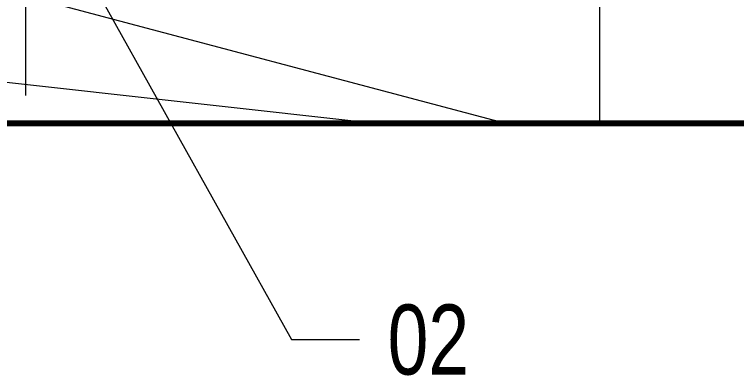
# Model space of a CAD drawing. Header units: metres. Extents: x -199 to 506, y -5 to 23.
# Drawn here: x 166.9 to 174.64, y -4.07 to -0.2 of the extents above; entities that cross this region are included whole.
import ezdxf

# ---------------------------------------------------------------- set-up
doc = ezdxf.new("R2010")
doc.units = ezdxf.units.M
doc.linetypes.add('01_Grid', pattern=[1.74, 1.2, -0.27, 0, -0.27])
for name, color, linetype, lineweight in [('03EJES-1', 1, '01_Grid', 5), ('06MUREXT', 92, 'Continuous', 9), ('29NOTAS-1', 10, 'Continuous', 5), ('29NOTAS-2', 7, 'Continuous', 5), ('46BANQ', 8, 'Continuous', 5), ('70LINEA_1_0', 6, 'Continuous', 80)]:
    doc.layers.add(name, color=color, linetype=linetype, lineweight=lineweight)
doc.styles.add('Arial_1', font='arial.ttf', dxfattribs={"width": 0.75, "height": 0.75})

msp = doc.modelspace()

# ---------------------------------------------------------------- linework, layer by layer
at = {"layer": '03EJES-1'}
msp.add_line((167.0206, -1.0668), (167.0206, 20.2437), dxfattribs=at)
at = {"layer": '06MUREXT'}
msp.add_line((173.1695, 4), (173.1695, -1.3731), dxfattribs=at)
at = {"layer": '29NOTAS-1'}
for p, q in [((167.3732, 0.789), (169.8697, -3.6816)), ((169.8697, -3.6816), (170.5998, -3.6816))]:
    msp.add_line(p, q, dxfattribs=at)
at = {"layer": '46BANQ'}
for p, q in [((167.0206, 0), (172.2034, -1.3731)), ((166.0038, -0.835), (170.8598, -1.3731))]:
    msp.add_line(p, q, dxfattribs=at)
at = {"layer": '70LINEA_1_0'}
msp.add_line((153.7332, -1.3627), (260.4499, -1.3627), dxfattribs=at)

# ---------------------------------------------------------------- texts
at = {"layer": '29NOTAS-2', "insert": (170.8998, -3.3066), "char_height": 0.75, "width": 1.046202, "attachment_point": 1, "style": 'Arial_1'}
msp.add_mtext('02', dxfattribs=at)

doc.saveas('drawing.dxf')
